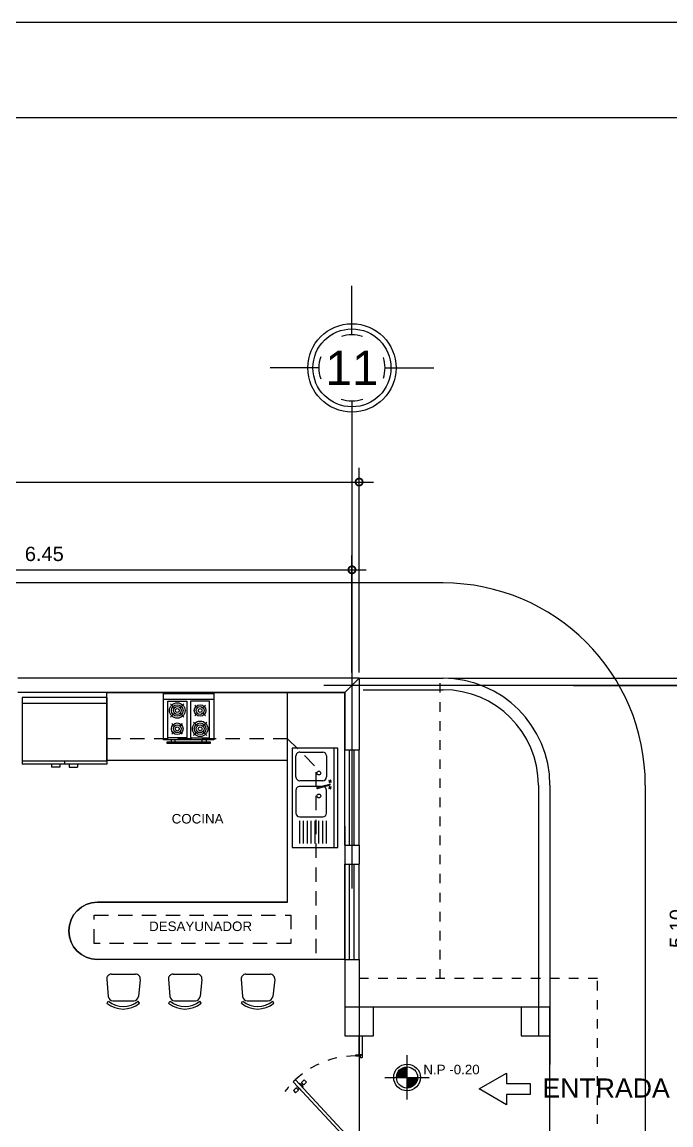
# Model space of a CAD drawing. Header units: inches. Extents: x -370 to 18, y -197 to 199.
# Drawn here: x -179.09 to -172.29, y 186.94 to 198.51 of the extents above; entities that cross this region are included whole.
import ezdxf
from ezdxf.enums import TextEntityAlignment as Align

# ---------------------------------------------------------------- set-up
doc = ezdxf.new("R2010")
doc.units = ezdxf.units.IN
doc.header["$MEASUREMENT"] = 0
doc.header["$PDMODE"] = 34
doc.header["$PDSIZE"] = 0.2
for name, pattern in [('CENTER2', [28.575, 19.05, -3.175, 3.175, -3.175]), ('DASHED', [0.75, 0.5, -0.25]), ('RAYITAS', [0.375, 0.25, -0.125])]:
    doc.linetypes.add(name, pattern=pattern)
for name, color, linetype in [('artefactos', 1, 'Continuous'), ('aux2', 194, 'Continuous'), ('MUEBLES', 7, 'Continuous')]:
    doc.layers.add(name, color=color, linetype=linetype)
doc.styles.get("Standard").update_dxf_attribs({"font": 'arial.ttf'})
doc.dimstyles.new('E100', dxfattribs={"dimtxt": 0.15, "dimasz": 0.15, "dimexe": 0.15, "dimexo": 0.0625, "dimgap": 0.09, "dimtad": 1, "dimzin": 0, "dimdsep": 46, "dimtxsty": 'Standard', "dimblk": 'DOTSMALL', "dimcen": 0.09, "dimdle": 0.15, "dimclrd": 1, "dimclre": 1, "dimclrt": 2, "dimazin": 0, "dimtfac": 1, "dimtofl": 0, "dimtmove": 1, "dimatfit": 1, "dimldrblk": 'OPEN90', "dimfxl": 1, "dimtolj": 1, "dimtzin": 0, "dimarcsym": 0})

# ---------------------------------------------------------------- blocks, each defined once
blk = doc.blocks.new('lp')
at = {"layer": 'artefactos', "color": 1}
for p, q in [((687.89, 606.665), (687.89, 605.365)), ((688.49, 606.665), (687.89, 606.665)), ((687.94, 606.665), (687.94, 605.365)), ((688.49, 605.365), (688.49, 606.665)), ((688.04, 606.215), (688.04, 605.915)), ((688.39, 606.265), (688.09, 606.265)), ((688.44, 605.915), (688.44, 606.215)), ((688.159, 605.892), (687.994, 605.844)), ((688.163, 605.876), (687.996, 605.835)), ((688.116, 605.865), (688.19, 605.865)), ((688.19, 605.865), (688.39, 605.865)), ((688.04, 605.465), (688.04, 605.74)), ((688.09, 605.79), (688.19, 605.79)), ((688.19, 605.79), (688.39, 605.79)), ((688.44, 605.74), (688.44, 605.465)), ((688.39, 605.415), (688.09, 605.415)), ((687.89, 605.365), (688.49, 605.365))]:
    blk.add_line(p, q, dxfattribs=at)
for centre, radius, start, end in [((688.09, 606.215), 0.05, 90, 180), ((688.39, 606.215), 0.05, 0, 90), ((687.995, 605.84), 0.00485, 105, 285), ((688.09, 605.915), 0.05, 180, 250.9242), ((688.161, 605.884), 0.00791, 282.4753, 107.5247), ((688.39, 605.915), 0.05, 270, 0), ((688.09, 605.74), 0.05, 90, 180), ((688.39, 605.74), 0.05, 0, 90), ((688.09, 605.465), 0.05, 180, 270), ((688.39, 605.465), 0.05, 270, 0)]:
    blk.add_arc(centre, radius, start, end, dxfattribs=at)
at = {"layer": 'aux2', "color": 1}
for p, q in [((688.04, 606.615), (688.04, 606.315)), ((688.04, 606.615), (688.04, 606.315)), ((688.04, 606.615), (688.04, 606.315)), ((688.04, 606.615), (688.04, 606.315)), ((688.09, 606.615), (688.09, 606.315)), ((688.14, 606.615), (688.14, 606.315)), ((688.19, 606.615), (688.19, 606.315)), ((688.24, 606.615), (688.24, 606.315)), ((688.29, 606.615), (688.29, 606.315)), ((688.34, 606.615), (688.34, 606.315)), ((688.39, 606.615), (688.39, 606.315)), ((687.988, 605.879), (687.98, 605.873)), ((687.991, 605.874), (687.983, 605.869)), ((687.984, 605.892), (687.989, 605.885)), ((687.988, 605.895), (687.993, 605.888)), ((687.997, 605.873), (688.002, 605.866)), ((688.007, 605.892), (687.999, 605.887)), ((688.001, 605.876), (688.006, 605.869)), ((688.01, 605.887), (688.002, 605.882)), ((687.988, 605.801), (687.98, 605.806)), ((687.991, 605.805), (687.983, 605.81)), ((687.984, 605.787), (687.989, 605.794)), ((687.988, 605.784), (687.993, 605.792)), ((687.997, 605.806), (688.002, 605.813)), ((688.007, 605.787), (687.999, 605.793)), ((688.001, 605.803), (688.006, 605.81)), ((688.01, 605.792), (688.002, 605.797))]:
    blk.add_line(p, q, dxfattribs=at)
for centre, radius in [((688.14, 605.99), 0.025), ((687.995, 605.88), 0.00381), ((687.995, 605.799), 0.00381), ((688.14, 605.69), 0.025)]:
    blk.add_circle(centre, radius, dxfattribs=at)
for centre, radius, start, end in [((687.982, 605.871), 0.00259, 125, 305), ((687.986, 605.894), 0.00259, 35, 215), ((687.984, 605.882), 0.0051, 312.2939, 27.7061), ((687.993, 605.87), 0.0051, 42.2939, 117.7061), ((687.997, 605.891), 0.0051, 222.2939, 297.7061), ((688.006, 605.879), 0.0051, 132.2939, 207.7061), ((688.004, 605.867), 0.00259, 215, 35), ((688.008, 605.89), 0.00259, 305, 125), ((687.982, 605.808), 0.00259, 55, 235), ((687.986, 605.786), 0.00259, 145, 325), ((687.984, 605.797), 0.0051, 332.2939, 47.7061), ((687.993, 605.809), 0.0051, 242.2939, 317.7061), ((687.997, 605.788), 0.0051, 62.2939, 137.7061), ((688.006, 605.801), 0.0051, 152.2939, 227.7061), ((688.004, 605.812), 0.00259, 325, 145), ((688.008, 605.79), 0.00259, 235, 55)]:
    blk.add_arc(centre, radius, start, end, dxfattribs=at)
blk = doc.blocks.new('silla_pl2')
at = {"layer": 'artefactos', "color": 2}
for p, q in [((-0.176, 0.054), (-0.156, 0.234)), ((-0.168, 0.304), (-0.155, 0.283)), ((0.111, 0.279), (-0.107, 0.279)), ((0.173, 0.304), (0.16, 0.283)), ((0.176, 0.053), (0.16, 0.234)), ((0.127, 0), (-0.127, 0))]:
    blk.add_line(p, q, dxfattribs=at)
for centre, radius, start, end in [((0.003, 0.098), 0.267, 50.3488, 129.5498), ((-0.107, 0.23), 0.0493, 90.0059, 174.5541), ((0.002, 0.097), 0.243, 49.7566, 130.2329), ((0.111, 0.23), 0.0493, 4.2606, 90.0059), ((-0.127, 0.049), 0.0493, 174.5541, 269.9224), ((0.127, 0.049), 0.0493, 269.9224, 4.2606)]:
    blk.add_arc(centre, radius, start, end, dxfattribs=at)
blk = doc.blocks.new('A$C78C0248E')
at = {"layer": 'artefactos', "color": 2}
for p, q in [((0.2442, 0.2627), (-0.3245, 0.2627)), ((-0.3245, 0.2627), (-0.3245, -0.1859)), ((0.2442, 0.2227), (-0.3245, 0.2227)), ((0.2442, 0.2627), (0.2442, -0.1859)), ((0.2442, -0.1659), (-0.3245, -0.1659)), ((0.2442, -0.1859), (-0.3245, -0.1859)), ((-0.1274, -0.1859), (-0.1274, -0.2059)), ((-0.0712, -0.2059), (-0.1274, -0.2059)), ((-0.0712, -0.1859), (-0.0712, -0.2059)), ((-0.0402, -0.1659), (-0.0402, -0.1859)), ((-0.0091, -0.1859), (-0.0091, -0.2059)), ((-0.0091, -0.2059), (0.0471, -0.2059)), ((0.0471, -0.1859), (0.0471, -0.2059))]:
    blk.add_line(p, q, dxfattribs=at)
blk = doc.blocks.new('*U41')
at = {"layer": 'artefactos', "color": 1}
for p, q in [((0.011, 0.034), (0.717, 0.69)), ((0.032, 0.013), (0.738, 0.668)), ((0.625, 0.689), (0.601, 0.665)), ((0.601, 0.665), (0.629, 0.637)), ((0.625, 0.689), (0.653, 0.661)), ((0.653, 0.661), (0.629, 0.637)), ((0.675, 0.653), (0.637, 0.615)), ((0.637, 0.615), (0.64, 0.612)), ((0.664, 0.588), (0.661, 0.591)), ((0.702, 0.626), (0.664, 0.588)), ((0.675, 0.653), (0.678, 0.65)), ((0.71, 0.604), (0.686, 0.58)), ((0.714, 0.552), (0.686, 0.58)), ((0.702, 0.626), (0.699, 0.629)), ((0.738, 0.576), (0.71, 0.604)), ((0.738, 0.668), (0.717, 0.69)), ((0.738, 0.576), (0.714, 0.552)), ((0, 0.031), (0, -0.031)), ((0.008, 0.034), (0.003, 0.034)), ((0.011, 0.034), (0.032, 0.013)), ((0.011, 0.031), (0.011, -0.011)), ((0.989, 0.031), (0.989, -0.011)), ((0.992, 0.034), (0.997, 0.034)), ((1, 0.031), (1, -0.031)), ((0.025, -0.034), (0.003, -0.034)), ((0.011, -0.011), (0.025, -0.011)), ((0.028, -0.014), (0.028, -0.031)), ((0.972, -0.014), (0.972, -0.031)), ((0.989, -0.011), (0.975, -0.011)), ((0.975, -0.034), (0.997, -0.034))]:
    blk.add_line(p, q, dxfattribs=at)
at = {"layer": 'artefactos', "color": 1, "linetype": 'RAYITAS', "ltscale": 0.15}
blk.add_arc((0.061, 0.034), 0.928, 0, 53.3291, dxfattribs=at)
at = {"layer": 'artefactos', "color": 1}
for centre, radius, start, end in [((0.624, 0.629), 0.0188, 310.968, 53.1574), ((0.661, 0.665), 0.0188, 216.8426, 319.032), ((0.678, 0.576), 0.0188, 36.8426, 139.032), ((0.714, 0.612), 0.0188, 130.968, 233.1574), ((0.003, 0.031), 0.003, 90, 180), ((0.008, 0.031), 0.003, 0, 90), ((0.992, 0.031), 0.003, 90, 180), ((0.997, 0.031), 0.003, 0, 90), ((0.003, -0.031), 0.003, 180, 270), ((0.025, -0.014), 0.003, 0, 90), ((0.025, -0.031), 0.003, 270, 0), ((0.975, -0.014), 0.003, 90, 180), ((0.975, -0.031), 0.003, 180, 270), ((0.997, -0.031), 0.003, 270, 0)]:
    blk.add_arc(centre, radius, start, end, dxfattribs=at)
blk = doc.blocks.new('EJE NORTE NUEVO')
at = {"color": 8}
for p, q in [((0, 3.252), (0, 3.764)), ((-0.347, 2.905), (-0.859, 2.905)), ((0.347, 2.905), (0.859, 2.905))]:
    blk.add_line(p, q, dxfattribs=at)
at = {"color": 2, "linetype": 'CENTER2'}
blk.add_line((0, 2.558), (0, -2.558), dxfattribs=at)
at = {"color": 8}
blk.add_circle((0, 2.905), 0.463, dxfattribs=at)
at = {"color": 4}
blk.add_circle((0, 2.905), 0.409, dxfattribs=at)
at = {"color": 8}
for start, end in [(71.4161, 108.5839), (160.6993, 199.2784), (341.7694, 18.2529), (251.0526, 288.9474)]:
    blk.add_arc((0, 2.905), 0.347, start, end, dxfattribs=at)
at = {"color": 4}
blk.add_attdef('A', text='', height=0.358, dxfattribs=at).set_placement((0, 2.905), align=Align.MIDDLE_CENTER)
blk = doc.blocks.new('_DotSmall')
at = {"color": 0, "linetype": 'ByBlock', "const_width": 0.5}
blk.add_lwpolyline([(-0.0625, 0, 1), (0.0625, 0, 1)], format="xyb", close=True, dxfattribs=at)
blk = doc.blocks.new('*D735')
at = {"color": 1, "lineweight": -2, "transparency": 16777216}
for p, q in [((-182.083, 191.691), (-182.083, 192.917)), ((-175.633, 191.691), (-175.633, 192.917)), ((-182.233, 192.767), (-175.483, 192.767))]:
    blk.add_line(p, q, dxfattribs=at)
at = {"layer": 'DEFPOINTS', "color": 0, "transparency": 16777216}
for p in [(-175.633, 192.767), (-182.083, 191.629), (-175.633, 191.629)]:
    blk.add_point(p, dxfattribs=at)
at = {"color": 1, "lineweight": -2, "transparency": 16777216, "xscale": 0.15, "yscale": 0.15, "zscale": 0.15, "rotation": 180}
blk.add_blockref('_DotSmall', (-182.083, 192.767), dxfattribs=at)
at = {"color": 1, "lineweight": -2, "transparency": 16777216, "xscale": 0.15, "yscale": 0.15, "zscale": 0.15}
blk.add_blockref('_DotSmall', (-175.633, 192.767), dxfattribs=at)
at = {"color": 2, "transparency": 16777216, "insert": (-178.858, 192.933), "char_height": 0.15, "attachment_point": 5}
blk.add_mtext('\\A1;6.45', dxfattribs=at)
blk = doc.blocks.new('_Open90')
at = {"color": 0, "linetype": 'ByBlock', "lineweight": -2}
for p, q in [((0, 0), (-1, 0)), ((-0.5, 0.5), (0, 0)), ((0, 0), (-0.5, -0.5))]:
    blk.add_line(p, q, dxfattribs=at)
blk = doc.blocks.new('*D736')
at = {"color": 1, "lineweight": -2, "transparency": 16777216}
for p, q in [((-192.558, 191.691), (-192.558, 193.838)), ((-175.558, 191.691), (-175.558, 193.838)), ((-192.708, 193.688), (-175.408, 193.688))]:
    blk.add_line(p, q, dxfattribs=at)
at = {"layer": 'DEFPOINTS', "color": 0, "transparency": 16777216}
for p in [(-175.558, 193.688), (-192.558, 191.629), (-175.558, 191.629)]:
    blk.add_point(p, dxfattribs=at)
at = {"color": 1, "lineweight": -2, "transparency": 16777216, "xscale": 0.15, "yscale": 0.15, "zscale": 0.15, "rotation": 180}
blk.add_blockref('_DotSmall', (-192.558, 193.688), dxfattribs=at)
at = {"color": 1, "lineweight": -2, "transparency": 16777216, "xscale": 0.15, "yscale": 0.15, "zscale": 0.15}
blk.add_blockref('_DotSmall', (-175.558, 193.688), dxfattribs=at)
at = {"color": 2, "transparency": 16777216, "insert": (-184.058, 193.855), "char_height": 0.15, "attachment_point": 5}
blk.add_mtext('\\A1;17.00', dxfattribs=at)
blk = doc.blocks.new('*D729')
at = {"color": 1, "lineweight": -2, "transparency": 16777216}
for p, q in [((-172.059, 191.704), (-172.059, 186.304)), ((-173.309, 191.554), (-171.909, 191.554)), ((-173.309, 186.454), (-171.909, 186.454))]:
    blk.add_line(p, q, dxfattribs=at)
at = {"layer": 'DEFPOINTS', "color": 0, "transparency": 16777216}
for p in [(-173.371, 191.554), (-173.371, 186.454), (-172.059, 186.454)]:
    blk.add_point(p, dxfattribs=at)
at = {"color": 1, "lineweight": -2, "transparency": 16777216, "xscale": 0.15, "yscale": 0.15, "zscale": 0.15}
for p, rotation in [((-172.059, 191.554), 90), ((-172.059, 186.454), 270)]:
    blk.add_blockref('_DotSmall', p, dxfattribs=dict(at, rotation=rotation))
at = {"color": 2, "transparency": 16777216, "insert": (-172.226, 189.004), "char_height": 0.15, "attachment_point": 5, "rotation": 90}
blk.add_mtext('\\A1;5.10', dxfattribs=at)
blk = doc.blocks.new('*D731')
at = {"color": 1, "lineweight": -2, "transparency": 16777216}
for p, q in [((-171.294, 182.479), (-171.294, 191.779)), ((-174.616, 191.629), (-171.144, 191.629)), ((-173.496, 182.629), (-171.144, 182.629))]:
    blk.add_line(p, q, dxfattribs=at)
at = {"layer": 'DEFPOINTS', "color": 0, "transparency": 16777216}
for p in [(-174.678, 191.629), (-171.294, 191.629), (-173.558, 182.629)]:
    blk.add_point(p, dxfattribs=at)
at = {"color": 1, "lineweight": -2, "transparency": 16777216, "xscale": 0.15, "yscale": 0.15, "zscale": 0.15}
for p, rotation in [((-171.294, 191.629), 90), ((-171.294, 182.629), 270)]:
    blk.add_blockref('_DotSmall', p, dxfattribs=dict(at, rotation=rotation))
at = {"color": 2, "transparency": 16777216, "insert": (-171.46, 187.129), "char_height": 0.15, "attachment_point": 5, "rotation": 90}
blk.add_mtext('\\A1;9.00', dxfattribs=at)
blk = doc.blocks.new('A$C01451027')
h = blk.add_hatch(color=256)
h.dxf.hatch_style = 1
h.paths.add_polyline_path([(-0.111, 0), (0, 0), (0, 0.111, 0.414214)])
h = blk.add_hatch(color=256)
h.dxf.hatch_style = 1
h.paths.add_polyline_path([(0, 0), (0, -0.111, 0.414214), (0.111, 0)])
at = {"color": 2}
for p, q in [((0, -0.233), (0, 0.233)), ((-0.233, 0), (0.233, 0))]:
    blk.add_line(p, q, dxfattribs=at)
blk.add_circle((0, 0), 0.14, dxfattribs=at)
at = {"color": 3}
blk.add_circle((0, 0), 0.111, dxfattribs=at)
blk = doc.blocks.new('cocina_pl2')
at = {"layer": 'artefactos', "color": 1}
for p, q in [((0, -0.061), (0.53, -0.061)), ((0.116, -0.151), (0.075, -0.11)), ((0.174, -0.151), (0.215, -0.11)), ((0.075, -0.25), (0.116, -0.209)), ((0.215, -0.25), (0.174, -0.209)), ((0.356, -0.151), (0.329, -0.124)), ((0.329, -0.236), (0.356, -0.209)), ((0.414, -0.151), (0.441, -0.124)), ((0.441, -0.236), (0.414, -0.209)), ((0.116, -0.343), (0.089, -0.316)), ((0.174, -0.343), (0.201, -0.316)), ((0.356, -0.343), (0.315, -0.302)), ((0.414, -0.343), (0.455, -0.302)), ((0.089, -0.428), (0.116, -0.401)), ((0.201, -0.428), (0.174, -0.401)), ((0.315, -0.442), (0.356, -0.401)), ((0.455, -0.442), (0.414, -0.401)), ((0.082, -0.488), (0.082, -0.508)), ((0.123, -0.508), (0.123, -0.488)), ((0.407, -0.508), (0.407, -0.488)), ((0.448, -0.488), (0.448, -0.508))]:
    blk.add_line(p, q, dxfattribs=at)
for points in [[(0, -0.488), (0, 0), (0.53, 0), (0.53, -0.488)], [(0.047, -0.082), (0.244, -0.082), (0.244, -0.467), (0.047, -0.467)], [(0.483, -0.082), (0.285, -0.082), (0.285, -0.467), (0.483, -0.467)], [(0.041, -0.528), (0.041, -0.508), (0.489, -0.508), (0.489, -0.528)]]:
    blk.add_lwpolyline(points, close=True, dxfattribs=at)
for centre, radius in [((0.145, -0.18), 0.0813), ((0.385, -0.18), 0.061), ((0.145, -0.372), 0.061), ((0.385, -0.372), 0.0813)]:
    blk.add_circle(centre, radius, dxfattribs=at)
at = {"layer": 'aux2', "color": 1, "linetype": 'Continuous'}
for centre, radius in [((0.145, -0.18), 0.061), ((0.145, -0.18), 0.0406), ((0.145, -0.18), 0.0203), ((0.385, -0.18), 0.0406), ((0.385, -0.18), 0.0203), ((0.145, -0.372), 0.0406), ((0.385, -0.372), 0.061), ((0.385, -0.372), 0.0406), ((0.145, -0.372), 0.0203), ((0.385, -0.372), 0.0203)]:
    blk.add_circle(centre, radius, dxfattribs=at)

msp = doc.modelspace()

# ---------------------------------------------------------------- linework, layer by layer
at = {"color": 8}
for p, q in [((-174.67801, 192.62879), (-194.43476, 192.62879)), ((-172.55801, 190.50879), (-172.55801, 181.44624))]:
    msp.add_line(p, q, dxfattribs=at)
at = {"color": 4}
for p, q in [((-175.55801, 191.62879), (-179.13583, 191.62879)), ((-175.55801, 191.62879), (-175.55801, 190.87879)), ((-175.70801, 191.47879), (-179.13583, 191.47879)), ((-175.70801, 191.47879), (-175.70801, 190.87879)), ((-175.70801, 190.87879), (-175.55801, 190.87879)), ((-175.70801, 189.87879), (-175.70801, 189.67879)), ((-175.70801, 189.87879), (-175.55801, 189.87879)), ((-175.55801, 189.87879), (-175.55801, 189.67879)), ((-175.70801, 189.67879), (-175.55801, 189.67879)), ((-175.70801, 188.67879), (-175.70801, 188.17879)), ((-175.70801, 188.67879), (-175.55801, 188.67879)), ((-175.55801, 188.67879), (-175.55801, 188.17879))]:
    msp.add_line(p, q, dxfattribs=at)
msp.add_line((-175.70801, 191.47879), (-175.55801, 191.62879))
at = {"color": 2}
for p, q in [((-175.55801, 191.62879), (-174.67801, 191.62879)), ((-175.51496, 191.50879), (-174.67801, 191.50879)), ((-176.30801, 189.27879), (-176.30801, 191.47879)), ((-175.65801, 189.87879), (-175.65801, 190.87879)), ((-175.60801, 189.87879), (-175.60801, 190.87879)), ((-173.67801, 190.50879), (-173.67801, 187.87879)), ((-173.55801, 190.50879), (-173.55801, 187.57879)), ((-175.65801, 188.67879), (-175.65801, 189.67879)), ((-175.60801, 188.67879), (-175.60801, 189.67879))]:
    msp.add_line(p, q, dxfattribs=at)
at = {"color": 8, "linetype": 'RAYITAS', "ltscale": 0.3}
msp.add_line((-174.70801, 188.47879), (-174.70801, 191.62234), dxfattribs=at)
at = {"color": 8, "linetype": 'DASHED', "ltscale": 0.3}
for p, q in [((-176.30801, 190.99523), (-178.20151, 190.99523)), ((-176.30801, 190.99523), (-176.00801, 190.69523)), ((-176.00801, 188.74523), (-176.00801, 190.69523))]:
    msp.add_line(p, q, dxfattribs=at)
at = {"color": 1}
for p, q in [((-175.70801, 189.87879), (-175.70801, 190.87879)), ((-175.55801, 189.87879), (-175.55801, 190.87879)), ((-175.70801, 188.67879), (-175.70801, 189.67879)), ((-175.55801, 188.67879), (-175.55801, 189.67879))]:
    msp.add_line(p, q, dxfattribs=at)
at = {"color": 2}
msp.add_lwpolyline([(-175.70801, 188.67879), (-178.30149, 188.67879, -1), (-178.30149, 189.27879), (-176.30801, 189.27879), (-176.30801, 190.76543), (-178.20151, 190.76543), (-178.20151, 191.47879), (-175.71171, 191.47879), (-175.70801, 188.67879)], format="xyb", dxfattribs=at)
at = {"color": 8, "linetype": 'RAYITAS', "ltscale": 0.3}
msp.add_lwpolyline([(-175.19986, 186.14482), (-175.19986, 186.14482), (-173.05801, 186.15379), (-173.05801, 188.47879), (-175.55801, 188.47879), (-175.55801, 188.47879)], dxfattribs=at)
at = {"color": 1}
msp.add_lwpolyline([(-173.55801, 188.17879), (-175.55801, 188.17879), (-175.55801, 186.37879), (-173.55801, 186.37879)], close=True, dxfattribs=at)
at = {"color": 2}
msp.add_lwpolyline([(-175.55801, 187.87879), (-175.52726, 187.87879), (-175.52726, 187.67879), (-175.55801, 187.67879)], close=True, dxfattribs=at)
at = {"color": 8}
msp.add_arc((-174.67801, 190.50879), 2.12, 0, 90, dxfattribs=at)
at = {"color": 2}
for radius in [1.12, 1]:
    msp.add_arc((-174.67801, 190.50879), radius, 0, 90, dxfattribs=at)
at = {"layer": 'MUEBLES', "color": 2}
for p, q in [((-176.30801, 189.27879), (-178.30149, 189.27879)), ((-175.70801, 188.67879), (-178.30149, 188.67879))]:
    msp.add_line(p, q, dxfattribs=at)
at = {"layer": 'MUEBLES', "color": 1}
msp.add_lwpolyline([(-142.34345, 198.5134), (-142.34345, 156.4634), (-201.74345, 156.4634), (-201.74345, 198.5134)], close=True, dxfattribs=at)
at = {"layer": 'MUEBLES', "color": 6}
msp.add_lwpolyline([(-144.34345, 197.5134), (-144.34345, 157.4634), (-199.74345, 157.4634), (-199.74345, 197.5134)], close=True, dxfattribs=at)
at = {"layer": 'MUEBLES', "color": 8, "linetype": 'DASHED', "ltscale": 0.3}
msp.add_lwpolyline([(-176.27306, 189.14577), (-176.27306, 188.84856), (-178.33423, 188.84856), (-178.33423, 189.14577)], close=True, dxfattribs=at)
at = {"layer": 'MUEBLES', "color": 5}
for points in [[(-175.70801, 187.87879), (-175.40801, 187.87879), (-175.40801, 188.17879), (-175.70801, 188.17879)], [(-173.85801, 187.87879), (-173.55801, 187.87879), (-173.55801, 188.17879), (-173.85801, 188.17879)]]:
    msp.add_lwpolyline(points, close=True, dxfattribs=at)
at = {"layer": 'MUEBLES', "color": 2}
msp.add_lwpolyline([(-174.01426, 187.37813), (-173.766, 187.37813), (-173.766, 187.26344), (-174.01426, 187.26344), (-174.01426, 187.15614), (-174.29942, 187.32078), (-174.01426, 187.48542), (-174.01426, 187.37813)], dxfattribs=at)
msp.add_arc((-178.30149, 188.97879), 0.3, 90, 270, dxfattribs=at)

# ---------------------------------------------------------------- block references
msp.add_blockref('EJE NORTE NUEVO', (-175.63301, 191.9806)).add_auto_attribs({'A': '11'})
ref = msp.add_blockref('EJE NORTE NUEVO', (-173.37114, 191.55379), dxfattribs=dict(xscale=-1, rotation=270))
ref.add_attrib('A', 'A´', dxfattribs={"color": 4, "height": 0.35811}).set_placement((-170.466, 191.55379), align=Align.MIDDLE_CENTER)
msp.add_blockref('A$C01451027', (-175.05515, 187.44162))
ref = msp.add_blockref('EJE NORTE NUEVO', (-173.37114, 186.45379), dxfattribs=dict(xscale=-1, rotation=270))
ref.add_attrib('A', 'C', dxfattribs={"color": 4, "height": 0.35811}).set_placement((-170.466, 186.45379), align=Align.MIDDLE_CENTER)
at = {"layer": 'artefactos'}
msp.add_blockref('cocina_pl2', (-177.60931, 191.47128), dxfattribs=at)
at = {"layer": 'artefactos', "rotation": 90}
msp.add_blockref('*U41', (-175.55801, 186.67879), dxfattribs=at)
at = {"layer": 'MUEBLES', "color": 2, "xscale": 1.56056294117736, "yscale": 1.56056294117736, "zscale": 1.56056294117736}
msp.add_blockref('A$C78C0248E', (-178.58267, 191.0181), dxfattribs=at)
at = {"layer": 'MUEBLES', "xscale": 0.8000000000000114, "yscale": 0.8000000000000114, "zscale": 0.8000000000000114, "rotation": 180}
msp.add_blockref('lp', (374.53211, 675.18672), dxfattribs=at)
at = {"layer": 'MUEBLES', "rotation": 180}
for p in [(-178.02746, 188.52474), (-177.38107, 188.52474), (-176.61891, 188.52474)]:
    msp.add_blockref('silla_pl2', p, dxfattribs=at)

# ---------------------------------------------------------------- texts
at = {"color": 2}
for s, insert, char_height, attachment_point in [('COCINA', (-176.97954, 190.1044), 0.1, 9), ('ENTRADA', (-173.63629, 187.43082), 0.2, 1)]:
    msp.add_mtext(s, dxfattribs=dict(at, insert=insert, char_height=char_height, attachment_point=attachment_point))
at = {"layer": 'MUEBLES', "color": 2}
msp.add_text('N.P -0.20', height=0.1, dxfattribs=at).set_placement((-174.88416, 187.47484))
at = {"layer": 'MUEBLES', "color": 2, "insert": (-176.68028, 188.97609), "char_height": 0.1, "attachment_point": 9}
msp.add_mtext('DESAYUNADOR', dxfattribs=at)

# ---------------------------------------------------------------- dimensions: what is measured, and where the dimension line sits
for base, p1, p2, picture, middle in [((-175.55801, 193.68812), (-192.55801, 191.62879), (-175.55801, 191.62879), '*D736', (-184.05801, 193.8547)), ((-175.63301, 192.76664), (-182.08301, 191.62879), (-175.63301, 191.62879), '*D735', (-178.85801, 192.93322))]:
    dim = msp.add_linear_dim(base=base, p1=p1, p2=p2, dimstyle='E100')
    dim.commit()
    dim.dimension.update_dxf_attribs({"geometry": picture, "text_midpoint": middle})
for base, p1, p2, picture, middle in [((-171.29362, 191.62879), (-173.55801, 182.62879), (-174.67801, 191.62879), '*D731', (-171.46021, 187.12879)), ((-172.05908, 186.45379), (-173.37114, 191.55379), (-173.37114, 186.45379), '*D729', (-172.22567, 189.00379))]:
    dim = msp.add_linear_dim(base=base, p1=p1, p2=p2, angle=90, dimstyle='E100')
    dim.commit()
    dim.dimension.update_dxf_attribs({"geometry": picture, "text_midpoint": middle})

doc.saveas('drawing.dxf')
